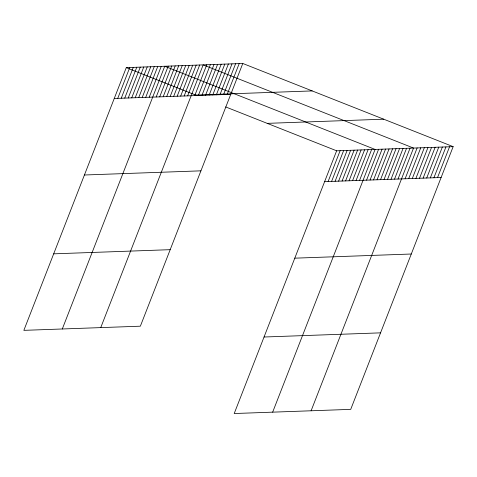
<?xml version="1.0" encoding="UTF-8"?>
<svg xmlns="http://www.w3.org/2000/svg" width="477" height="477" viewBox="0 0 477 477"><rect width="100%" height="100%" fill="white"/><g stroke="black" fill="none" stroke-linecap="round" stroke-linejoin="round"><path stroke-width="0.72" d="M242.787 63.471L126.28 67.633L23.85 330.352L140.357 326.196L242.787 63.471L453.15 146.648L350.72 409.367L234.213 413.529L336.643 150.804L453.15 146.648M117.747 98.357L129.774 67.507M121.241 98.232L133.274 67.382M124.741 98.107L136.768 67.257M128.235 97.982L140.262 67.132M131.73 97.857L143.756 67.007M135.224 97.731L147.25 66.881M138.718 97.606L150.75 66.756M142.218 97.481L154.244 66.631M145.712 97.356L157.738 66.512M149.206 97.23L161.232 66.386M62.296 328.981L164.732 66.261L375.089 149.432L272.659 412.158M156.194 96.986L168.226 66.136M159.694 96.861L171.72 66.011M163.188 96.736L175.214 65.886M166.682 96.61L178.708 65.76M170.176 96.485L182.208 65.635M173.676 96.36L185.702 65.51M177.17 96.235L189.196 65.385M180.664 96.11L192.69 65.26M184.158 95.984L196.184 65.134M187.652 95.859L199.684 65.009M100.748 327.61L203.178 64.884L413.535 148.061L311.105 410.78M194.753 95.609L206.779 64.759M198.349 95.478L210.381 64.628M201.95 95.352L213.982 64.502M205.551 95.221L217.584 64.371M209.153 95.09L221.185 64.246M212.754 94.965L224.786 64.115M216.355 94.834L228.388 63.984M219.957 94.708L231.989 63.858M223.558 94.577L235.59 63.727M227.159 94.452L239.186 63.602M328.11 181.528L340.137 150.678M331.604 181.403L343.631 150.553M335.098 181.278L347.125 150.434M338.592 181.159L350.625 150.309M342.092 181.033L354.119 150.183M345.587 180.908L357.613 150.058M349.081 180.783L361.107 149.933M352.575 180.658L364.601 149.808M356.069 180.533L368.101 149.683M359.569 180.407L371.595 149.557M366.557 180.157L378.583 149.307M370.051 180.032L382.077 149.182M373.545 179.907L385.577 149.057M377.045 179.781L389.071 148.931M380.539 179.656L392.565 148.806M384.033 179.531L396.059 148.687M387.527 179.406L399.559 148.562M391.021 179.286L403.053 148.436M394.521 179.161L406.547 148.311M398.015 179.036L410.041 148.186M405.11 178.78L417.136 147.93M408.711 178.654L420.738 147.804M412.313 178.523L424.339 147.673M415.914 178.398L427.941 147.548M419.516 178.267L431.542 147.417M423.117 178.136L435.143 147.286M426.718 178.01L438.745 147.16M430.32 177.879L442.346 147.029M433.921 177.754L445.947 146.904M437.522 177.623L449.549 146.773M195.701 95.078L312.208 90.916M114.253 98.483L230.761 94.321M267.221 123.358L383.729 119.196M84.423 174.999L200.93 170.838M324.616 181.654L441.124 177.498M53.68 253.836L170.194 249.674M294.78 258.17L411.287 254.014M264.043 337.012L380.551 332.851M126.28 67.633L197.061 95.621M225.669 106.931L336.643 150.804"/></g></svg>
